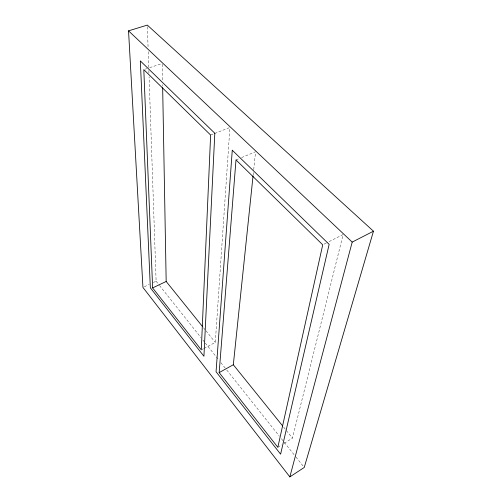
<?xml version="1.0" encoding="UTF-8"?>
<svg xmlns="http://www.w3.org/2000/svg" width="502" height="502" viewBox="0 0 502 502"><rect width="100%" height="100%" fill="white"/><g stroke="black" fill="none" stroke-linecap="round" stroke-linejoin="round"><path stroke-width="0.38" stroke-dasharray="2.51 1.88" d="M203.963 348.444L215.302 342.408L229.86 128.255M253.133 175.072L253.623 170.41M253.705 169.632L255.493 152.533M284.195 443.304L292.459 438.102L343.123 234.541L326.808 242.761M277.838 447.301L281.653 444.897M201.961 349.511L203.297 348.802M324.085 244.129L326.124 243.1M144.331 286.767L149.182 284.477M153.336 282.507L156.109 281.202L149.088 76.787M235.996 159.9L238.795 158.739M241.594 157.572L255.574 151.755M210.627 135.044L229.194 127.753M145.285 69.132L146.76 68.642M149.703 67.657L161.493 63.716M203.511 327.781L205.475 330.222M205.971 330.831L215.302 342.408M283.661 427.189L292.459 438.102M156.109 281.202L159.034 284.879M159.517 285.487L200.938 337.57M202.883 340.023L204.835 342.471M205.324 343.086L218.966 360.241M220.918 362.695L226.276 369.434M226.76 370.043L279.388 436.219M281.34 438.673L283.774 441.735M284.264 442.35L295.471 456.437M295.954 457.052L303.754 466.854M147.368 26.669L148.09 47.809M148.228 51.731L148.768 67.394M148.874 70.525L148.981 73.656M162.246 64.256L162.554 81.506M162.61 84.643L162.642 86.212"/><path stroke-width="0.75" d="M219.161 372.603L235.996 159.9L322.723 244.813L277.838 447.301L219.161 372.603L233.323 364.753L253.052 175.851M289.849 476.9L352.197 242.096L373.463 231.196L147.312 25.1L128.537 30.848L142.945 287.42L289.849 476.9L304.237 467.469L373.463 231.196M152.627 287.916L143.81 69.627L210.627 135.044L201.296 349.869L152.627 287.916L166.175 281.465L162.667 87.781M128.537 30.848L352.197 242.096M166.175 281.465L202.532 326.564M233.323 364.753L282.682 425.978M214.812 133.262L203.931 356.257L150.349 287.834L140.334 60.911L214.812 133.262M232.269 150.224L216.061 371.75L280.612 454.178L329.149 244.342L232.269 150.224"/></g></svg>
